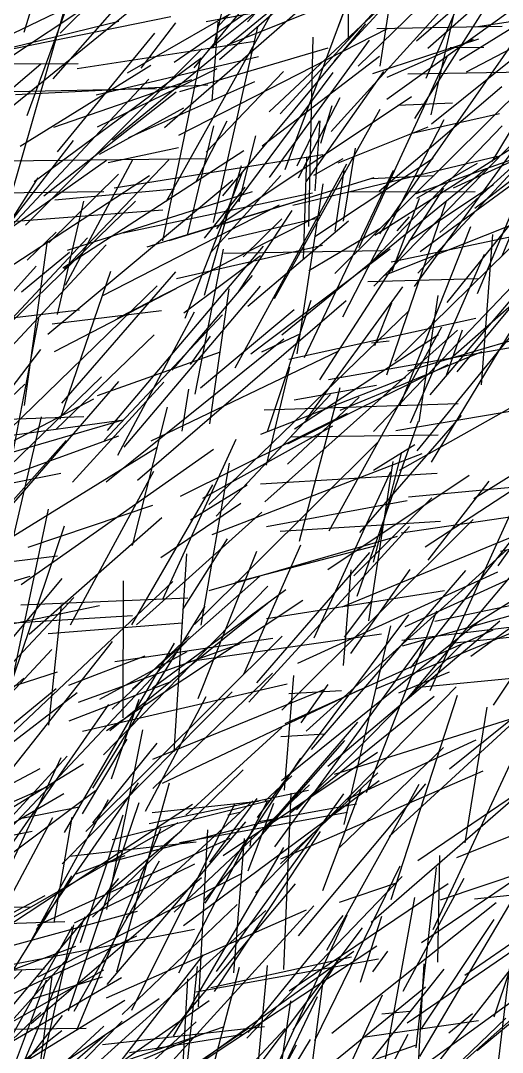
# Model space of a CAD drawing. Header units: metres. Extents: x 0 to 1019, y 0 to 619.
# Drawn here: x 284.2 to 330.1, y 149.5 to 247.8 of the extents above; entities that cross this region are included whole.
import ezdxf

# ---------------------------------------------------------------- set-up
doc = ezdxf.new("R2010")
doc.units = ezdxf.units.M

msp = doc.modelspace()

# ---------------------------------------------------------------- linework, layer by layer
at = {"color": 29}
for p, q in [((315.421, 245.947), (315.424, 263.475)), ((311.242, 215.71), (319.688, 233.567)), ((301.697, 227.081), (305.572, 231.923)), ((284.578, 211.148), (286.773, 226.827))]:
    msp.add_line(p, q, dxfattribs=at)
at = {"color": 81}
msp.add_line((302.573, 245.221), (306.783, 263.143), dxfattribs=at)
at = {"color": 14}
for p, q in [((287.96, 246.601), (302.928, 261.438)), ((282.698, 156.079), (289.081, 166.346)), ((311.351, 143.794), (313.019, 156.35))]:
    msp.add_line(p, q, dxfattribs=at)
at = {"color": 232}
for p, q in [((318.43, 243.456), (321.206, 261.124)), ((322.245, 225.794), (333.208, 233.849)), ((298.634, 214.521), (306.269, 223.522))]:
    msp.add_line(p, q, dxfattribs=at)
at = {"color": 138}
for p, q in [((322.957, 245.185), (341.035, 261.055)), ((296.242, 226.262), (311.32, 230.85)), ((291.081, 174.697), (301.779, 192.038)), ((301.777, 163.756), (310.886, 177.551)), ((308.93, 167.493), (318.218, 176.18)), ((269.256, 156.832), (286.491, 157.504))]:
    msp.add_line(p, q, dxfattribs=at)
at = {"color": 45}
for p, q in [((284.544, 246.685), (288.644, 260.199)), ((300.82, 212.211), (303.529, 226.028)), ((298.824, 162.883), (311.695, 175.012))]:
    msp.add_line(p, q, dxfattribs=at)
at = {"color": 236}
for p, q in [((287.287, 242.261), (302.683, 259.707)), ((325.107, 215.598), (344.072, 232.318)), ((323.646, 190.621), (343.32, 194.71))]:
    msp.add_line(p, q, dxfattribs=at)
at = {"color": 223}
for p, q in [((302.914, 247.132), (312.546, 257.808)), ((294.367, 242.815), (312.731, 253.391)), ((325.765, 214.343), (341.054, 232.791)), ((281.748, 217.6), (295.137, 230.588)), ((309.333, 174.517), (310.21, 185.424)), ((322.03, 167.814), (336.606, 177.742))]:
    msp.add_line(p, q, dxfattribs=at)
at = {"color": 15}
for p, q in [((308.899, 238.928), (326.067, 257.503)), ((303.138, 244.082), (316.7, 255.865)), ((279.063, 151.74), (290.436, 151.859))]:
    msp.add_line(p, q, dxfattribs=at)
at = {"color": 172}
for p, q in [((305.803, 247.681), (314.313, 257.081)), ((310.106, 230.206), (329.587, 234.89)), ((314.809, 191.967), (333.127, 199.54))]:
    msp.add_line(p, q, dxfattribs=at)
at = {"color": 33}
for p, q in [((316.347, 243.47), (330.407, 257.149)), ((321.899, 245.876), (330.941, 253.711)), ((302.574, 228.58), (306.795, 247.208)), ((303.492, 168.3), (318.166, 178.132))]:
    msp.add_line(p, q, dxfattribs=at)
at = {"color": 136}
for p, q in [((284.835, 238.75), (291.084, 255.883)), ((288.795, 184.525), (296.064, 187.31)), ((316.557, 156.225), (318.577, 162.52)), ((270.889, 138.871), (286.14, 153.347))]:
    msp.add_line(p, q, dxfattribs=at)
at = {"color": 243}
for p, q in [((313.777, 237.224), (330.896, 256.142)), ((309.739, 215.561), (327.549, 219.446)), ((300.747, 190.28), (318.195, 207.665)), ((308.966, 167.982), (328.232, 176.358)), ((321.852, 149.976), (323.797, 167.14))]:
    msp.add_line(p, q, dxfattribs=at)
at = {"color": 199}
for p, q in [((300.731, 243.3), (310.483, 255.185)), ((325.999, 244.02), (343.071, 254.64)), ((299.194, 147.177), (318.118, 159.687))]:
    msp.add_line(p, q, dxfattribs=at)
at = {"color": 16}
for p, q in [((298.829, 243.831), (313.408, 253.915)), ((272.223, 243.662), (289.678, 243.712)), ((321.868, 231.316), (339.793, 237.715)), ((293.175, 186.761), (308.228, 188.983)), ((329.225, 182.601), (333.531, 189.091)), ((293.865, 153.146), (304.817, 163.636))]:
    msp.add_line(p, q, dxfattribs=at)
at = {"color": 148}
for p, q in [((307.877, 239.104), (323.989, 254.229)), ((311.654, 228.175), (312.046, 246.232)), ((321.147, 226.826), (329.207, 232.198)), ((314.568, 163.852), (319.992, 165.694)), ((292.193, 147.316), (301.596, 151.347))]:
    msp.add_line(p, q, dxfattribs=at)
at = {"color": 107}
for p, q in [((314.181, 246.491), (317.118, 254.339)), ((303.911, 245.484), (320.749, 252.287)), ((317.791, 204.99), (321.72, 207.421)), ((285.227, 160.217), (292.582, 173.629)), ((306.051, 169.189), (306.181, 170.075))]:
    msp.add_line(p, q, dxfattribs=at)
at = {"color": 180}
msp.add_line((302.097, 245.047), (311.986, 252.987), dxfattribs=at)
at = {"color": 155}
for p, q in [((321.747, 238.481), (330.756, 252.694)), ((296.772, 184.272), (309.451, 193.621)), ((307.056, 144.875), (315.279, 162.632))]:
    msp.add_line(p, q, dxfattribs=at)
at = {"color": 96}
for p, q in [((322.796, 242.323), (327.576, 253.179)), ((274.101, 201.928), (288.022, 204.712)), ((294.805, 153.578), (304.607, 173.216))]:
    msp.add_line(p, q, dxfattribs=at)
at = {"color": 5}
msp.add_line((323.28, 238.837), (326.474, 252.798), dxfattribs=at)
at = {"color": 179}
for p, q in [((314.064, 243.952), (321.032, 251.585)), ((292.528, 234.28), (299.239, 235.705)), ((275.029, 212.535), (285.672, 224.422)), ((298.829, 178.174), (300.02, 197.017)), ((321.917, 145.319), (322.629, 157.965)), ((276.187, 143.496), (294.109, 154.523))]:
    msp.add_line(p, q, dxfattribs=at)
at = {"color": 250}
for p, q in [((301.858, 247.726), (317.473, 250.593)), ((296.792, 177.451), (313.168, 184.141)), ((278.533, 164.903), (291.345, 174.498)), ((272.58, 161.461), (288.399, 161.993))]:
    msp.add_line(p, q, dxfattribs=at)
at = {"color": 118}
for p, q in [((319.067, 240.325), (333.864, 250.978)), ((317.57, 232.751), (323.577, 233.055)), ((275.959, 208.892), (292.351, 226.428))]:
    msp.add_line(p, q, dxfattribs=at)
at = {"color": 131}
for p, q in [((270.611, 240.446), (289.871, 249.639)), ((314.942, 228.694), (316.095, 235.644))]:
    msp.add_line(p, q, dxfattribs=at)
at = {"color": 97}
for p, q in [((276.205, 233.787), (296.009, 249.911)), ((283.345, 228.655), (297.746, 229.779)), ((315.027, 189.077), (317.643, 192.535))]:
    msp.add_line(p, q, dxfattribs=at)
at = {"color": 230}
msp.add_line((279.821, 242.073), (292.313, 250.399), dxfattribs=at)
at = {"color": 62}
for p, q in [((297.904, 237.611), (312.371, 250.267)), ((284.303, 171.864), (289.764, 172.913))]:
    msp.add_line(p, q, dxfattribs=at)
at = {"color": 129}
for p, q in [((309.375, 233.632), (315.557, 250.176)), ((303.546, 225.657), (318.606, 225.899))]:
    msp.add_line(p, q, dxfattribs=at)
at = {"color": 126}
msp.add_line((327.495, 247.196), (343.387, 249.687), dxfattribs=at)
at = {"color": 26}
for p, q in [((282.733, 229.129), (288.392, 248.844)), ((280.632, 190.282), (294.854, 191.152)), ((282.284, 167.803), (292.608, 182.681)), ((320.629, 155.384), (326.419, 166.138))]:
    msp.add_line(p, q, dxfattribs=at)
at = {"color": 49}
for p, q in [((292.951, 236.438), (308.796, 249.41)), ((293.097, 231.864), (312.96, 235.049)), ((319.483, 224.813), (337.026, 228.542))]:
    msp.add_line(p, q, dxfattribs=at)
at = {"color": 185}
for p, q in [((326.649, 242.91), (338.317, 249.054)), ((321.127, 202.456), (339.548, 204.156)), ((294.947, 144.682), (312.133, 163.495)), ((317.546, 140.501), (330.395, 152.799))]:
    msp.add_line(p, q, dxfattribs=at)
at = {"color": 141}
msp.add_line((273.667, 242.879), (293.565, 247.748), dxfattribs=at)
at = {"color": 195}
for p, q in [((279.162, 244.252), (298.508, 248.185)), ((269.883, 172.297), (284.503, 185.166)), ((308.984, 179.638), (313.199, 179.888)), ((318.256, 145.15), (321.724, 164.303))]:
    msp.add_line(p, q, dxfattribs=at)
at = {"color": 30}
for p, q in [((298.102, 230.616), (308.1, 248.48)), ((325.402, 231.863), (338.769, 237.991)), ((314.934, 186.384), (315.674, 195.496))]:
    msp.add_line(p, q, dxfattribs=at)
at = {"color": 69}
for p, q in [((302.426, 240.145), (303.003, 247.634)), ((315.445, 231.483), (327.467, 231.53))]:
    msp.add_line(p, q, dxfattribs=at)
at = {"color": 41}
for p, q in [((287.715, 235.315), (296.982, 246.602)), ((320.309, 211.117), (327.065, 228.202)), ((313.34, 159.289), (322.15, 175.09))]:
    msp.add_line(p, q, dxfattribs=at)
at = {"color": 255}
for p, q in [((295.676, 243.267), (298.978, 247.573)), ((277.561, 174.563), (289.59, 183.83))]:
    msp.add_line(p, q, dxfattribs=at)
at = {"color": 34}
for p, q in [((299.278, 236.88), (319.205, 247.068)), ((307.375, 210.746), (325.849, 211.323)), ((327.421, 164.177), (335.674, 165.037))]:
    msp.add_line(p, q, dxfattribs=at)
at = {"color": 87}
for p, q in [((303.452, 231.116), (317.08, 247.492)), ((276.861, 204.307), (291.183, 211.782))]:
    msp.add_line(p, q, dxfattribs=at)
at = {"color": 159}
for p, q in [((318.1, 247.046), (330.057, 247.263)), ((306.123, 216.076), (319.371, 226.072))]:
    msp.add_line(p, q, dxfattribs=at)
at = {"color": 176}
for p, q in [((323.327, 237.96), (335.018, 247.362)), ((300.885, 155.301), (318.283, 158.469))]:
    msp.add_line(p, q, dxfattribs=at)
at = {"color": 137}
for p, q in [((289.58, 243.237), (306.491, 245.834)), ((330.04, 225.405), (336.069, 239.971)), ((280.516, 207.924), (294.033, 209.784))]:
    msp.add_line(p, q, dxfattribs=at)
at = {"color": 150}
for p, q in [((307.911, 232.841), (317.406, 245.924)), ((319.055, 214.049), (324.722, 230.527)), ((293.451, 206.4), (300.76, 220.066)), ((307.168, 216.269), (310.874, 217.985)), ((310.905, 180.929), (313.469, 184.579))]:
    msp.add_line(p, q, dxfattribs=at)
at = {"color": 229}
msp.add_line((317.735, 242.767), (327.838, 246.045), dxfattribs=at)
at = {"color": 169}
for p, q in [((319.105, 242.42), (327.318, 246.024)), ((322.14, 209.599), (323.968, 221.615)), ((301.109, 183.232), (306.687, 197.276)), ((298.742, 151.095), (309.248, 169.054)), ((311.111, 138.671), (318.646, 155.023))]:
    msp.add_line(p, q, dxfattribs=at)
at = {"color": 156}
for p, q in [((284.682, 228.329), (301.451, 245.1)), ((288.376, 170.495), (298.85, 188.498)), ((326.505, 156.888), (335.341, 163.019))]:
    msp.add_line(p, q, dxfattribs=at)
at = {"color": 44}
for p, q in [((299.348, 241.047), (313.496, 245.214)), ((303.967, 227.003), (312.276, 228.953)), ((294.847, 197.824), (298.18, 210.973)), ((316.235, 192.989), (322.091, 209.659))]:
    msp.add_line(p, q, dxfattribs=at)
at = {"color": 165}
for p, q in [((318.39, 227.5), (330.9, 245.437)), ((307.445, 173.474), (310.037, 175.865))]:
    msp.add_line(p, q, dxfattribs=at)
at = {"color": 73}
for p, q in [((325.101, 245.231), (328.286, 245.261)), ((275.62, 171.084), (286.058, 176.567))]:
    msp.add_line(p, q, dxfattribs=at)
at = {"color": 153}
for p, q in [((271.476, 231.233), (286.127, 243.669)), ((307.457, 201.967), (325.807, 218.311)), ((302.809, 200.6), (313.694, 212.18)), ((301.382, 190.216), (304.091, 205.64))]:
    msp.add_line(p, q, dxfattribs=at)
at = {"color": 28}
msp.add_line((285.503, 232.475), (301.351, 244.206), dxfattribs=at)
at = {"color": 177}
for p, q in [((291.388, 240.724), (306.85, 244.376)), ((287.198, 218.929), (297.627, 220.185)), ((292.35, 203.865), (309.265, 217.493)), ((326.513, 169.489), (328.633, 182.417)), ((289.328, 161.876), (300.798, 167.515))]:
    msp.add_line(p, q, dxfattribs=at)
at = {"color": 222}
for p, q in [((297.752, 226.829), (301.358, 244.26)), ((277.73, 203.62), (297.189, 222.531)), ((315.914, 194.91), (323.357, 202.343)), ((291.058, 162.427), (305.399, 176.436)), ((301.323, 143.56), (305.056, 157.672)), ((285.697, 145.527), (287.195, 156.76))]:
    msp.add_line(p, q, dxfattribs=at)
at = {"color": 42}
for p, q in [((307.209, 235.866), (318.381, 244.406)), ((321.608, 237.094), (329.792, 238.951)), ((312.143, 189.035), (319.449, 204.86)), ((315.148, 173.606), (327.583, 179.297))]:
    msp.add_line(p, q, dxfattribs=at)
at = {"color": 241}
for p, q in [((316.43, 226.196), (324.816, 244.364)), ((287.719, 219.795), (290.223, 230.594))]:
    msp.add_line(p, q, dxfattribs=at)
at = {"color": 225}
for p, q in [((284.148, 235.84), (296.615, 243.551)), ((284.286, 221.955), (288.867, 225.75)), ((327.076, 187.263), (337.826, 195.082)), ((299.922, 172.149), (309.075, 180.483))]:
    msp.add_line(p, q, dxfattribs=at)
at = {"color": 184}
msp.add_line((291.529, 237.686), (302.929, 243.241), dxfattribs=at)
at = {"color": 24}
msp.add_line((301.87, 235.265), (309.228, 242.955), dxfattribs=at)
at = {"color": 144}
msp.add_line((302.881, 227.977), (313.965, 242.861), dxfattribs=at)
at = {"color": 54}
for p, q in [((311.389, 232.437), (318.792, 242.958)), ((284.906, 197.651), (296.796, 201.668)), ((271.165, 190.782), (285.123, 194.88)), ((300.115, 186.77), (318.572, 189.415))]:
    msp.add_line(p, q, dxfattribs=at)
at = {"color": 18}
for p, q in [((321.075, 242.734), (336.613, 243.005)), ((287.436, 216.272), (298.998, 222.277)), ((305.441, 185.576), (310.882, 197.884))]:
    msp.add_line(p, q, dxfattribs=at)
at = {"color": 64}
for p, q in [((327.441, 229.93), (344.521, 243.134)), ((321.911, 230.901), (327.714, 234.22))]:
    msp.add_line(p, q, dxfattribs=at)
at = {"color": 21}
for p, q in [((279.54, 224.231), (296.408, 242.204)), ((319.559, 223.933), (322.179, 230.896)), ((299.487, 144.979), (300.126, 156.544)), ((272.926, 134.51), (292.213, 151.181))]:
    msp.add_line(p, q, dxfattribs=at)
at = {"color": 112}
for p, q in [((287.359, 237.661), (300.508, 242.202)), ((311.354, 209.746), (320.583, 222.44)), ((305.939, 182.893), (321.236, 199.607))]:
    msp.add_line(p, q, dxfattribs=at)
at = {"color": 85}
for p, q in [((294.495, 236.677), (306.5, 242.003)), ((276.645, 199.087), (291.898, 213.887)), ((283.514, 185.299), (288.367, 199.699))]:
    msp.add_line(p, q, dxfattribs=at)
at = {"color": 252}
for p, q in [((314.119, 223.707), (332.429, 241.883)), ((317.803, 208.667), (333.945, 225.6))]:
    msp.add_line(p, q, dxfattribs=at)
at = {"color": 50}
msp.add_line((280.176, 240.968), (297.145, 241.316), dxfattribs=at)
at = {"color": 251}
for p, q in [((283.73, 240.749), (302.037, 241.68)), ((285.704, 161.217), (295.415, 175.207))]:
    msp.add_line(p, q, dxfattribs=at)
at = {"color": 160}
for p, q in [((286.42, 231.108), (299.002, 241.027)), ((292.366, 154.727), (311.422, 163.12))]:
    msp.add_line(p, q, dxfattribs=at)
at = {"color": 219}
msp.add_line((318.352, 231.542), (330.03, 241.515), dxfattribs=at)
at = {"color": 115}
for p, q in [((329.093, 234.386), (333.449, 241.602)), ((329.676, 195.884), (337.576, 207.151)), ((306.575, 164.73), (325.655, 184.354)), ((292.414, 163.159), (295.848, 180.264)), ((294.259, 162.384), (306.297, 173.496)), ((320.988, 152.362), (334.876, 161.88))]:
    msp.add_line(p, q, dxfattribs=at)
at = {"color": 13}
for p, q in [((303.259, 228.454), (321.412, 240.56)), ((312.233, 231.573), (312.706, 238.236))]:
    msp.add_line(p, q, dxfattribs=at)
at = {"color": 109}
for p, q in [((310.648, 232.809), (314.617, 240.466)), ((292.861, 175.608), (295.5, 183.175)), ((324.984, 151.402), (327.213, 153.258))]:
    msp.add_line(p, q, dxfattribs=at)
at = {"color": 161}
for p, q in [((317.834, 222.503), (334.73, 239.969)), ((288.666, 225.933), (306.289, 231.526)), ((302.438, 198.864), (322.422, 206.567))]:
    msp.add_line(p, q, dxfattribs=at)
at = {"color": 235}
msp.add_line((320.113, 239.757), (325.327, 239.952), dxfattribs=at)
at = {"color": 197}
for p, q in [((321.707, 222.486), (334.369, 240.002)), ((320.798, 190.096), (333.641, 195.962)), ((304.498, 138.75), (311.799, 150.775))]:
    msp.add_line(p, q, dxfattribs=at)
at = {"color": 27}
for p, q in [((322.012, 223.743), (337.021, 239.869)), ((305.784, 147.951), (309.391, 151.834))]:
    msp.add_line(p, q, dxfattribs=at)
at = {"color": 23}
msp.add_line((291.725, 235.074), (299.728, 239.505), dxfattribs=at)
at = {"color": 149}
for p, q in [((308.372, 221.328), (318.442, 239.364)), ((282.198, 169.825), (300.262, 188.96)), ((271.607, 159.221), (288.642, 177.747)), ((283.42, 146.031), (290.348, 162.486)), ((305.202, 141.515), (322.764, 155.782)), ((274.166, 135.468), (292.121, 152.035))]:
    msp.add_line(p, q, dxfattribs=at)
at = {"color": 134}
for p, q in [((312.772, 236.117), (313.861, 239.709)), ((278.462, 147.077), (288.64, 158.454))]:
    msp.add_line(p, q, dxfattribs=at)
at = {"color": 217}
for p, q in [((317.926, 227.35), (336.274, 239.052)), ((289.908, 160.004), (293.962, 172.174))]:
    msp.add_line(p, q, dxfattribs=at)
at = {"color": 90}
for p, q in [((327.684, 221.795), (334.949, 239.01)), ((267.442, 196.81), (284.611, 213.191)), ((309.38, 180.875), (329.19, 189.771)), ((285.193, 152.31), (301.409, 166.211))]:
    msp.add_line(p, q, dxfattribs=at)
at = {"color": 249}
for p, q in [((300.136, 227.48), (302.6, 237.765)), ((299.341, 169.543), (315.335, 172.429))]:
    msp.add_line(p, q, dxfattribs=at)
at = {"color": 240}
for p, q in [((300.894, 232.418), (303.866, 238.26)), ((275.647, 218.748), (289.228, 236.392))]:
    msp.add_line(p, q, dxfattribs=at)
at = {"color": 224}
msp.add_line((310.545, 233.959), (312.669, 238.276), dxfattribs=at)
at = {"color": 237}
for p, q in [((314.89, 219.588), (324.531, 238.382)), ((302.15, 193.531), (320.085, 198.694))]:
    msp.add_line(p, q, dxfattribs=at)
at = {"color": 84}
for p, q in [((316.984, 224.168), (330.058, 237.785)), ((323.92, 158.149), (324.11, 168.303))]:
    msp.add_line(p, q, dxfattribs=at)
at = {"color": 189}
for p, q in [((304.998, 230.542), (306.609, 236.829)), ((320.059, 227.788), (321.239, 229.121)), ((281.734, 174.477), (292.96, 188.675)), ((288.775, 153.506), (295.487, 173.354))]:
    msp.add_line(p, q, dxfattribs=at)
at = {"color": 47}
msp.add_line((314.443, 234.263), (322.998, 237.674), dxfattribs=at)
at = {"color": 158}
msp.add_line((288.236, 224.252), (305.462, 235.421), dxfattribs=at)
at = {"color": 102}
for p, q in [((311.123, 225.058), (311.464, 234.839)), ((322.363, 159.996), (340.629, 172.392)), ((297.099, 149.776), (310.372, 165.611))]:
    msp.add_line(p, q, dxfattribs=at)
at = {"color": 216}
for p, q in [((324.105, 227.626), (332.325, 235.082)), ((276.418, 218.708), (289.818, 220.242))]:
    msp.add_line(p, q, dxfattribs=at)
at = {"color": 94}
for p, q in [((280.106, 225.855), (292.365, 234.52)), ((309.87, 172.341), (323.576, 183.471))]:
    msp.add_line(p, q, dxfattribs=at)
at = {"color": 205}
for p, q in [((282.663, 234.435), (301.891, 234.677)), ((289.155, 203.832), (297.844, 213.359)), ((319.933, 208.773), (335.209, 211.355))]:
    msp.add_line(p, q, dxfattribs=at)
at = {"color": 56}
for p, q in [((288.337, 224.141), (298.321, 234.522)), ((273.857, 203.896), (293.846, 209.739)), ((323.179, 184.003), (331.606, 202.508))]:
    msp.add_line(p, q, dxfattribs=at)
at = {"color": 200}
msp.add_line((288.478, 222.613), (294.891, 234.583), dxfattribs=at)
at = {"color": 82}
for p, q in [((301.7, 221.644), (305.229, 233.992)), ((299.753, 219.96), (307.052, 225.419))]:
    msp.add_line(p, q, dxfattribs=at)
at = {"color": 20}
msp.add_line((304.635, 214.727), (315.248, 234.146), dxfattribs=at)
at = {"color": 228}
msp.add_line((312.106, 233.068), (314.898, 234.657), dxfattribs=at)
at = {"color": 104}
for p, q in [((312.216, 227.222), (323.491, 234.683)), ((292.164, 207.804), (303.434, 219.766)), ((285.019, 189.361), (297.651, 200.487)), ((308.156, 142.558), (309.926, 154.465))]:
    msp.add_line(p, q, dxfattribs=at)
at = {"color": 226}
for p, q in [((319.841, 215.373), (339.279, 234.52)), ((282.534, 200.708), (293.55, 213.416)), ((318.579, 153.213), (321.269, 153.479))]:
    msp.add_line(p, q, dxfattribs=at)
at = {"color": 221}
for p, q in [((324.812, 220.967), (335.783, 234.549)), ((321.957, 206.816), (337.521, 225.934)), ((292.369, 180.203), (311.058, 192.617)), ((285.42, 154.667), (292.002, 156.727))]:
    msp.add_line(p, q, dxfattribs=at)
at = {"color": 83}
for p, q in [((276.601, 220.068), (296.463, 233.04)), ((307.703, 208.663), (311.875, 221.179)), ((278.305, 189.314), (291.701, 192.091))]:
    msp.add_line(p, q, dxfattribs=at)
at = {"color": 142}
for p, q in [((286.88, 226.635), (293.522, 233.183)), ((325.151, 188.507), (340.775, 190.103)), ((289.069, 142.706), (301.614, 158.836))]:
    msp.add_line(p, q, dxfattribs=at)
at = {"color": 211}
for p, q in [((298.355, 226.864), (317.87, 232.869)), ((323, 196.428), (328.801, 203.948))]:
    msp.add_line(p, q, dxfattribs=at)
at = {"color": 12}
msp.add_line((299.879, 219.449), (305.296, 233.286), dxfattribs=at)
at = {"color": 65}
for p, q in [((302.235, 225.643), (308.971, 233.052)), ((328.084, 213.117), (329.155, 227.42)), ((299.264, 157.123), (307.749, 173.541))]:
    msp.add_line(p, q, dxfattribs=at)
at = {"color": 132}
for p, q in [((309.061, 217.859), (328.529, 233.719)), ((284.259, 194.107), (302.563, 206.995)), ((313.825, 151.384), (329.461, 163.829))]:
    msp.add_line(p, q, dxfattribs=at)
at = {"color": 110}
for p, q in [((314.149, 227.747), (315.011, 233.528)), ((292.474, 208.77), (307.338, 226.332))]:
    msp.add_line(p, q, dxfattribs=at)
at = {"color": 146}
for p, q in [((282.62, 227.66), (285.875, 232.817)), ((317.339, 190.649), (319.665, 205.801)), ((310.661, 160.649), (322.778, 175.102))]:
    msp.add_line(p, q, dxfattribs=at)
at = {"color": 233}
for p, q in [((286.781, 217.927), (304.417, 232.618)), ((310.155, 151.676), (314.411, 158.214)), ((292.002, 150.309), (307.409, 152.025))]:
    msp.add_line(p, q, dxfattribs=at)
at = {"color": 231}
for p, q in [((310.523, 216.059), (312.993, 232.242)), ((323.193, 212.171), (336.959, 228.35))]:
    msp.add_line(p, q, dxfattribs=at)
at = {"color": 175}
msp.add_line((272.677, 231.298), (292.126, 231.525), dxfattribs=at)
at = {"color": 88}
for p, q in [((287.458, 230.726), (298.844, 231.761)), ((283.037, 183.2), (286.861, 201.282))]:
    msp.add_line(p, q, dxfattribs=at)
at = {"color": 191}
for p, q in [((293.97, 227.576), (311.983, 231.403)), ((320.416, 199.027), (334.004, 201.01)), ((284.228, 192.177), (300.118, 192.828))]:
    msp.add_line(p, q, dxfattribs=at)
at = {"color": 103}
for p, q in [((312.68, 213.588), (324.487, 231.824)), ((284.818, 224.985), (287.572, 227.639))]:
    msp.add_line(p, q, dxfattribs=at)
at = {"color": 58}
for p, q in [((318.778, 223.513), (337.282, 230.885)), ((270.593, 180.309), (287.709, 185.79)), ((290.079, 180.141), (309.569, 184.648)), ((306.877, 143.106), (312.451, 154.861))]:
    msp.add_line(p, q, dxfattribs=at)
at = {"color": 187}
msp.add_line((291.971, 221.588), (308.863, 230.247), dxfattribs=at)
at = {"color": 139}
for p, q in [((293.433, 219.462), (312.734, 229.3)), ((301.336, 212.839), (310.23, 220.28)), ((277.788, 159.844), (286.534, 164.477)), ((287.611, 145.031), (307.551, 163.064))]:
    msp.add_line(p, q, dxfattribs=at)
at = {"color": 117}
for p, q in [((304.943, 221.978), (310.062, 229.711)), ((293.968, 181.389), (294.009, 194.453))]:
    msp.add_line(p, q, dxfattribs=at)
at = {"color": 66}
for p, q in [((305.397, 225.306), (309.081, 228.933)), ((324.728, 213.938), (326.274, 218.361)), ((310.756, 198.216), (314.617, 212.855))]:
    msp.add_line(p, q, dxfattribs=at)
at = {"color": 31}
for p, q in [((305.843, 220.61), (315.423, 228.726)), ((279.997, 195.877), (287.709, 196.825)), ((292.119, 167.547), (309.753, 172.113))]:
    msp.add_line(p, q, dxfattribs=at)
at = {"color": 254}
for p, q in [((311.649, 224), (318.409, 227.987)), ((294.046, 207.162), (307.043, 222.503)), ((305.851, 166.825), (308.311, 173.282)), ((282.752, 157.159), (289.445, 159.655))]:
    msp.add_line(p, q, dxfattribs=at)
at = {"color": 122}
for p, q in [((278.3, 213.989), (290.567, 227.103)), ((307.418, 170.68), (316.315, 180.983)), ((290.109, 172.252), (294.336, 179.383)), ((309.757, 155.4), (324.893, 165.618))]:
    msp.add_line(p, q, dxfattribs=at)
at = {"color": 208}
for p, q in [((299.034, 223.229), (312.945, 226.426)), ((303.94, 172.161), (305.085, 172.407)), ((292.617, 164.854), (299.542, 170.706))]:
    msp.add_line(p, q, dxfattribs=at)
at = {"color": 171}
for p, q in [((321.305, 209.504), (328.352, 225.562)), ((278.885, 142.276), (297.408, 154.685))]:
    msp.add_line(p, q, dxfattribs=at)
at = {"color": 188}
for p, q in [((287.953, 209.852), (292.8, 223.944)), ((322.22, 149.139), (331.1, 164.208)), ((302.975, 143.103), (316.74, 161.416))]:
    msp.add_line(p, q, dxfattribs=at)
at = {"color": 57}
for p, q in [((288.136, 211.359), (298.981, 223.872)), ((314.612, 210.687), (328.152, 216.274)), ((295.246, 190.267), (307.152, 200.995)), ((270.785, 167.597), (285.312, 170.622))]:
    msp.add_line(p, q, dxfattribs=at)
at = {"color": 101}
for p, q in [((317.254, 222.952), (327.8, 223.24)), ((317.788, 196.229), (320.486, 206.688))]:
    msp.add_line(p, q, dxfattribs=at)
at = {"color": 51}
for p, q in [((302.218, 209.409), (304.044, 222.268)), ((282.449, 201.285), (285.937, 219.431)), ((302.662, 155.34), (312.754, 170.572))]:
    msp.add_line(p, q, dxfattribs=at)
at = {"color": 71}
for p, q in [((323.327, 205.736), (333.69, 222.901)), ((315.002, 171.261), (319.452, 190.178))]:
    msp.add_line(p, q, dxfattribs=at)
at = {"color": 154}
msp.add_line((295.316, 204.024), (315.18, 221.127), dxfattribs=at)
at = {"color": 72}
for p, q in [((302.115, 201.718), (321.192, 220.204)), ((276.997, 202.267), (293.554, 208.245)), ((281.05, 157.475), (300.755, 161.288))]:
    msp.add_line(p, q, dxfattribs=at)
at = {"color": 35}
msp.add_line((317.924, 216.87), (319.542, 220.915), dxfattribs=at)
at = {"color": 93}
msp.add_line((313.572, 199.223), (324.314, 218.641), dxfattribs=at)
at = {"color": 130}
for p, q in [((321.052, 214.439), (333.832, 218.218)), ((296.804, 174.662), (308.182, 185.669))]:
    msp.add_line(p, q, dxfattribs=at)
at = {"color": 170}
for p, q in [((287.563, 208.857), (296.906, 217.86)), ((283.502, 198.693), (297.202, 207.17)), ((275.376, 136.812), (288.196, 153.049))]:
    msp.add_line(p, q, dxfattribs=at)
at = {"color": 164}
for p, q in [((300.387, 215.047), (302.273, 217.754)), ((313.512, 213.623), (331.742, 216.811)), ((294.853, 184.167), (306.941, 194.857))]:
    msp.add_line(p, q, dxfattribs=at)
at = {"color": 39}
msp.add_line((310.278, 208.933), (323.993, 217.902), dxfattribs=at)
at = {"color": 178}
for p, q in [((317.614, 217.117), (319.278, 217.287)), ((278.274, 149.55), (292.139, 157.392))]:
    msp.add_line(p, q, dxfattribs=at)
at = {"color": 167}
for p, q in [((276.203, 203.495), (286.119, 216.471)), ((309.638, 207.495), (324.905, 215.036)), ((299.654, 191.707), (303.89, 198.451))]:
    msp.add_line(p, q, dxfattribs=at)
at = {"color": 215}
for p, q in [((291.532, 212.082), (303.241, 216.258)), ((313.447, 176.813), (329.827, 190.624)), ((288.147, 167.509), (304.331, 183.874))]:
    msp.add_line(p, q, dxfattribs=at)
at = {"color": 121}
for p, q in [((296.634, 207.774), (314.491, 216.343)), ((277.531, 135.88), (293.876, 152.531))]:
    msp.add_line(p, q, dxfattribs=at)
at = {"color": 36}
for p, q in [((307.614, 205.455), (309.838, 214.809)), ((296.084, 172.521), (301.856, 183.44)), ((324.18, 164.074), (342.015, 170.108))]:
    msp.add_line(p, q, dxfattribs=at)
at = {"color": 8}
for p, q in [((327.358, 202.275), (346.772, 214.471)), ((294.566, 149.547), (305.432, 151.281))]:
    msp.add_line(p, q, dxfattribs=at)
at = {"color": 245}
for p, q in [((307.078, 208.409), (320.886, 213.814)), ((286.088, 138.43), (305.914, 151.886))]:
    msp.add_line(p, q, dxfattribs=at)
at = {"color": 152}
for p, q in [((299.584, 208.712), (300.23, 212.705)), ((322.713, 197.69), (332.33, 203.959)), ((317.142, 174.278), (323.823, 191.605)), ((320.225, 183.772), (325.036, 185.774))]:
    msp.add_line(p, q, dxfattribs=at)
at = {"color": 182}
msp.add_line((310.237, 211.693), (318.07, 213.094), dxfattribs=at)
at = {"color": 239}
msp.add_line((320.269, 204.982), (334.498, 212.977), dxfattribs=at)
at = {"color": 67}
for p, q in [((309.607, 205.554), (316.424, 211.926)), ((310.453, 172.643), (326.24, 188.456)), ((273.299, 165.431), (288.31, 174.195)), ((324.137, 148.827), (338.733, 167.603))]:
    msp.add_line(p, q, dxfattribs=at)
at = {"color": 76}
for p, q in [((299.412, 202.518), (315.309, 210.404)), ((281.582, 147.891), (289.141, 161.529))]:
    msp.add_line(p, q, dxfattribs=at)
at = {"color": 4}
for p, q in [((270.798, 209.38), (290.217, 210.104)), ((279.283, 158.898), (288.064, 177.626)), ((299.725, 161.638), (318.34, 175.437))]:
    msp.add_line(p, q, dxfattribs=at)
at = {"color": 147}
for p, q in [((282.58, 194.501), (286.183, 210.056)), ((282.018, 178.671), (298.709, 194.398)), ((285.796, 161.671), (304.159, 169.931)), ((305.723, 150.912), (320.541, 166.278))]:
    msp.add_line(p, q, dxfattribs=at)
at = {"color": 55}
msp.add_line((316.512, 199.039), (326.177, 210.181), dxfattribs=at)
at = {"color": 32}
for p, q in [((301.537, 202.324), (313.939, 209.198)), ((322.33, 151.756), (329.295, 162.194)), ((327.671, 149.737), (338.059, 158.37))]:
    msp.add_line(p, q, dxfattribs=at)
at = {"color": 19}
msp.add_line((309.86, 208.163), (323.95, 208.35), dxfattribs=at)
at = {"color": 193}
for p, q in [((279.315, 197.454), (288.55, 207.817)), ((306.884, 171.523), (316.167, 173.207)), ((309.165, 138.248), (324.536, 157.477))]:
    msp.add_line(p, q, dxfattribs=at)
at = {"color": 145}
msp.add_line((297.779, 192.753), (304.721, 207.932), dxfattribs=at)
at = {"color": 207}
for p, q in [((288.958, 190.25), (296.893, 204.896)), ((320.481, 188.792), (336.013, 190.684)), ((290.422, 170.592), (309.099, 189.169))]:
    msp.add_line(p, q, dxfattribs=at)
at = {"color": 63}
msp.add_line((307.033, 203.675), (323.87, 204.685), dxfattribs=at)
at = {"color": 77}
for p, q in [((313.453, 195.536), (326.905, 204.522)), ((319.282, 170.09), (339.133, 188.385))]:
    msp.add_line(p, q, dxfattribs=at)
at = {"color": 100}
for p, q in [((294.804, 190.245), (302.487, 203.578)), ((313.218, 137.068), (332.336, 153.961))]:
    msp.add_line(p, q, dxfattribs=at)
at = {"color": 59}
for p, q in [((300.39, 200.255), (305.757, 203.584)), ((296.726, 172.385), (306.841, 173.474))]:
    msp.add_line(p, q, dxfattribs=at)
at = {"color": 106}
msp.add_line((320.95, 183.114), (337.561, 202.832), dxfattribs=at)
at = {"color": 201}
for p, q in [((297.543, 196.681), (305.166, 201.859)), ((301.383, 133.378), (310.462, 150.272))]:
    msp.add_line(p, q, dxfattribs=at)
at = {"color": 204}
msp.add_line((307.621, 199.614), (321, 202.087), dxfattribs=at)
at = {"color": 86}
msp.add_line((321.305, 186.139), (334.127, 202.381), dxfattribs=at)
at = {"color": 9}
for p, q in [((327.037, 190.102), (345.406, 201.666)), ((286.828, 189.447), (299.605, 190.448))]:
    msp.add_line(p, q, dxfattribs=at)
at = {"color": 68}
for p, q in [((329.899, 197.282), (349.282, 201.695)), ((289.476, 166.557), (294.156, 168.301))]:
    msp.add_line(p, q, dxfattribs=at)
at = {"color": 210}
for p, q in [((308.909, 199.162), (324.172, 200.139)), ((292.089, 177.869), (307.735, 193.944))]:
    msp.add_line(p, q, dxfattribs=at)
at = {"color": 198}
for p, q in [((309.062, 182.13), (327.296, 200.301)), ((288.809, 181.12), (298.534, 184.849))]:
    msp.add_line(p, q, dxfattribs=at)
at = {"color": 119}
msp.add_line((304.669, 194.324), (318.037, 197.812), dxfattribs=at)
at = {"color": 218}
msp.add_line((306.704, 184.73), (317.453, 197.144), dxfattribs=at)
at = {"color": 79}
for p, q in [((311.389, 180.132), (330.5, 197.395)), ((271.381, 170.831), (287.574, 184.197))]:
    msp.add_line(p, q, dxfattribs=at)
at = {"color": 124}
msp.add_line((315.641, 187.526), (321.282, 195.519), dxfattribs=at)
at = {"color": 10}
for p, q in [((275.372, 179.378), (288.152, 194.657)), ((277.936, 180.829), (289.28, 192.858)), ((301.128, 153.89), (302.02, 170.74)), ((313.215, 136.388), (321.102, 151.278)), ((303.885, 143.969), (321.783, 150.24))]:
    msp.add_line(p, q, dxfattribs=at)
at = {"color": 113}
msp.add_line((310.59, 186.604), (329.635, 195.291), dxfattribs=at)
at = {"color": 128}
for p, q in [((311.893, 178.377), (326.59, 195.42)), ((273.896, 167.083), (290.184, 177.01))]:
    msp.add_line(p, q, dxfattribs=at)
at = {"color": 163}
msp.add_line((307.623, 190.872), (324.569, 193.525), dxfattribs=at)
at = {"color": 74}
msp.add_line((286.875, 180.695), (288.091, 192.18), dxfattribs=at)
at = {"color": 43}
for p, q in [((292.685, 180.184), (307.695, 192.316)), ((291.752, 183.192), (300.057, 187.715)), ((296.27, 148.231), (300.916, 152.455))]:
    msp.add_line(p, q, dxfattribs=at)
at = {"color": 151}
for p, q in [((306.765, 171.911), (321.151, 191.204)), ((285.859, 156.728), (305.198, 166.549))]:
    msp.add_line(p, q, dxfattribs=at)
at = {"color": 181}
msp.add_line((309.029, 175.426), (327.916, 190.683), dxfattribs=at)
at = {"color": 168}
msp.add_line((318.026, 184.155), (334.243, 190.886), dxfattribs=at)
at = {"color": 37}
for p, q in [((320.554, 188.254), (331.857, 191.434)), ((325.023, 176.553), (341.272, 189.587))]:
    msp.add_line(p, q, dxfattribs=at)
at = {"color": 116}
msp.add_line((292.913, 182.23), (300.239, 189.187), dxfattribs=at)
at = {"color": 166}
for p, q in [((308.418, 169.109), (322.756, 188.823)), ((289.67, 145.771), (302.164, 154.487))]:
    msp.add_line(p, q, dxfattribs=at)
at = {"color": 70}
for p, q in [((281.088, 181.409), (287.188, 187.905)), ((312.983, 164.972), (316.669, 174.729))]:
    msp.add_line(p, q, dxfattribs=at)
at = {"color": 25}
for p, q in [((289.725, 182.89), (305.076, 188.452)), ((304.495, 157.127), (305.512, 169.925))]:
    msp.add_line(p, q, dxfattribs=at)
at = {"color": 174}
for p, q in [((321.811, 184.277), (338.868, 185.954)), ((283.608, 145.133), (303.52, 151.977))]:
    msp.add_line(p, q, dxfattribs=at)
at = {"color": 133}
for p, q in [((297.695, 175.175), (316.577, 184.132)), ((317.748, 157.215), (319.178, 159.172))]:
    msp.add_line(p, q, dxfattribs=at)
at = {"color": 135}
msp.add_line((309.75, 183.719), (314.737, 184.013), dxfattribs=at)
at = {"color": 52}
msp.add_line((319.481, 164.104), (325.806, 183.558), dxfattribs=at)
at = {"color": 38}
for p, q in [((314.095, 176.045), (333.678, 182.177)), ((293.377, 157.206), (298.374, 175.227))]:
    msp.add_line(p, q, dxfattribs=at)
at = {"color": 78}
for p, q in [((323.486, 161.261), (332.316, 180.271)), ((302.213, 167.65), (306.716, 173.717)), ((292.429, 156.017), (305.646, 171.513))]:
    msp.add_line(p, q, dxfattribs=at)
at = {"color": 11}
msp.add_line((291.072, 171.417), (297.209, 178.993), dxfattribs=at)
at = {"color": 123}
msp.add_line((301.685, 164.022), (315.072, 179.248), dxfattribs=at)
at = {"color": 89}
for p, q in [((314.563, 169.068), (324.472, 178.57)), ((270.088, 167.514), (286.69, 174.834))]:
    msp.add_line(p, q, dxfattribs=at)
at = {"color": 196}
for p, q in [((317.568, 161.952), (334.986, 177.078)), ((288.865, 168.232), (300.913, 169.587)), ((306.273, 142.599), (307.693, 157.817))]:
    msp.add_line(p, q, dxfattribs=at)
at = {"color": 190}
for p, q in [((296.435, 171.338), (311.605, 174.527)), ((317.02, 151.032), (327.808, 152.583))]:
    msp.add_line(p, q, dxfattribs=at)
at = {"color": 7}
msp.add_line((302.851, 157.259), (314.981, 174.18), dxfattribs=at)
at = {"color": 108}
msp.add_line((309.257, 157.446), (309.96, 174.237), dxfattribs=at)
at = {"color": 22}
for p, q in [((325.742, 168.091), (340.295, 173.998)), ((312.205, 150.681), (320.33, 167.304))]:
    msp.add_line(p, q, dxfattribs=at)
at = {"color": 60}
msp.add_line((282, 160.973), (300.552, 173.166), dxfattribs=at)
at = {"color": 48}
for p, q in [((292.932, 169.807), (308.087, 173.597)), ((302.319, 155.717), (315.692, 158.654))]:
    msp.add_line(p, q, dxfattribs=at)
at = {"color": 206}
msp.add_line((287.41, 161.903), (289.125, 171.941), dxfattribs=at)
at = {"color": 46}
msp.add_line((277.785, 154.168), (287.278, 171.914), dxfattribs=at)
at = {"color": 98}
msp.add_line((281.453, 161.262), (299.204, 171.429), dxfattribs=at)
at = {"color": 234}
msp.add_line((329.292, 152.935), (335.343, 171.068), dxfattribs=at)
at = {"color": 17}
for p, q in [((289.559, 151.661), (297.541, 170.866)), ((329.649, 148.104), (331.219, 161.376))]:
    msp.add_line(p, q, dxfattribs=at)
at = {"color": 247}
msp.add_line((289.311, 153.459), (297.437, 167.794), dxfattribs=at)
at = {"color": 253}
for p, q in [((278.202, 147.734), (293.541, 166.098)), ((299.07, 147.101), (315.919, 159.191))]:
    msp.add_line(p, q, dxfattribs=at)
at = {"color": 40}
msp.add_line((270.753, 163.23), (285.042, 163.4), dxfattribs=at)
at = {"color": 105}
msp.add_line((281.339, 159.173), (295.332, 162.979), dxfattribs=at)
at = {"color": 248}
for p, q in [((305.878, 151.446), (314.902, 162.565)), ((270.205, 137.491), (288.113, 151.63))]:
    msp.add_line(p, q, dxfattribs=at)
at = {"color": 95}
msp.add_line((285.234, 143.751), (289.284, 161.702), dxfattribs=at)
at = {"color": 61}
msp.add_line((282.377, 154.622), (295.28, 160.643), dxfattribs=at)
at = {"color": 173}
msp.add_line((319.066, 145.783), (337.609, 159.245), dxfattribs=at)
at = {"color": 246}
msp.add_line((267.371, 139.48), (284.324, 157.358), dxfattribs=at)
at = {"color": 120}
msp.add_line((299.04, 138.378), (301.051, 157.725), dxfattribs=at)
at = {"color": 111}
msp.add_line((275.524, 146.013), (293.82, 156.667), dxfattribs=at)
at = {"color": 186}
msp.add_line((280.135, 138.99), (286.666, 156.449), dxfattribs=at)

doc.saveas('drawing.dxf')
